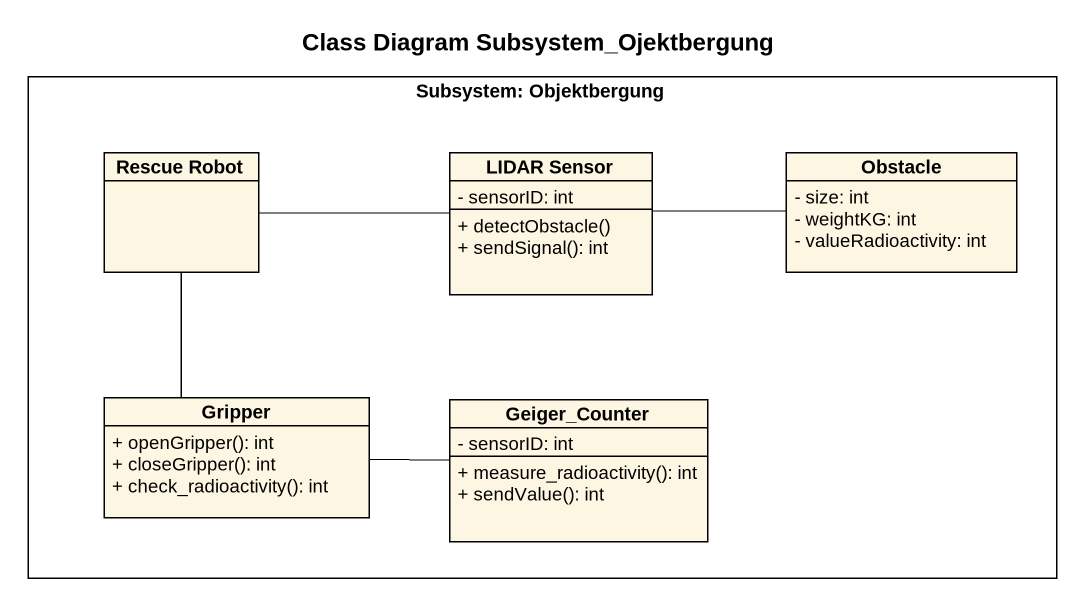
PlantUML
@startuml
title Class Diagram Subsystem_Ojektbergung
hide circle
hide empty members
skinparam classAttributeIconSize 0
rectangle "Subsystem: Objektbergung" as Subsystem_Objektbergung {
  class "Rescue Robot" as Rescue_Robot
  class "LIDAR Sensor" as LIDAR_Sensor {
    - sensorID: int
    + detectObstacle()
    + sendSignal(): int
  }
  class Obstacle {
    - size: int
    - weightKG: int
    - valueRadioactivity: int
  }
  class Gripper {
    + openGripper(): int
    + closeGripper(): int
    + check_radioactivity(): int
  }
  class Geiger_Counter {
    - sensorID: int
    + measure_radioactivity(): int
    + sendValue(): int
  }
}
Rescue_Robot -right- LIDAR_Sensor
Rescue_Robot -- Gripper
LIDAR_Sensor -right- Obstacle
Gripper -right- Geiger_Counter
@enduml
